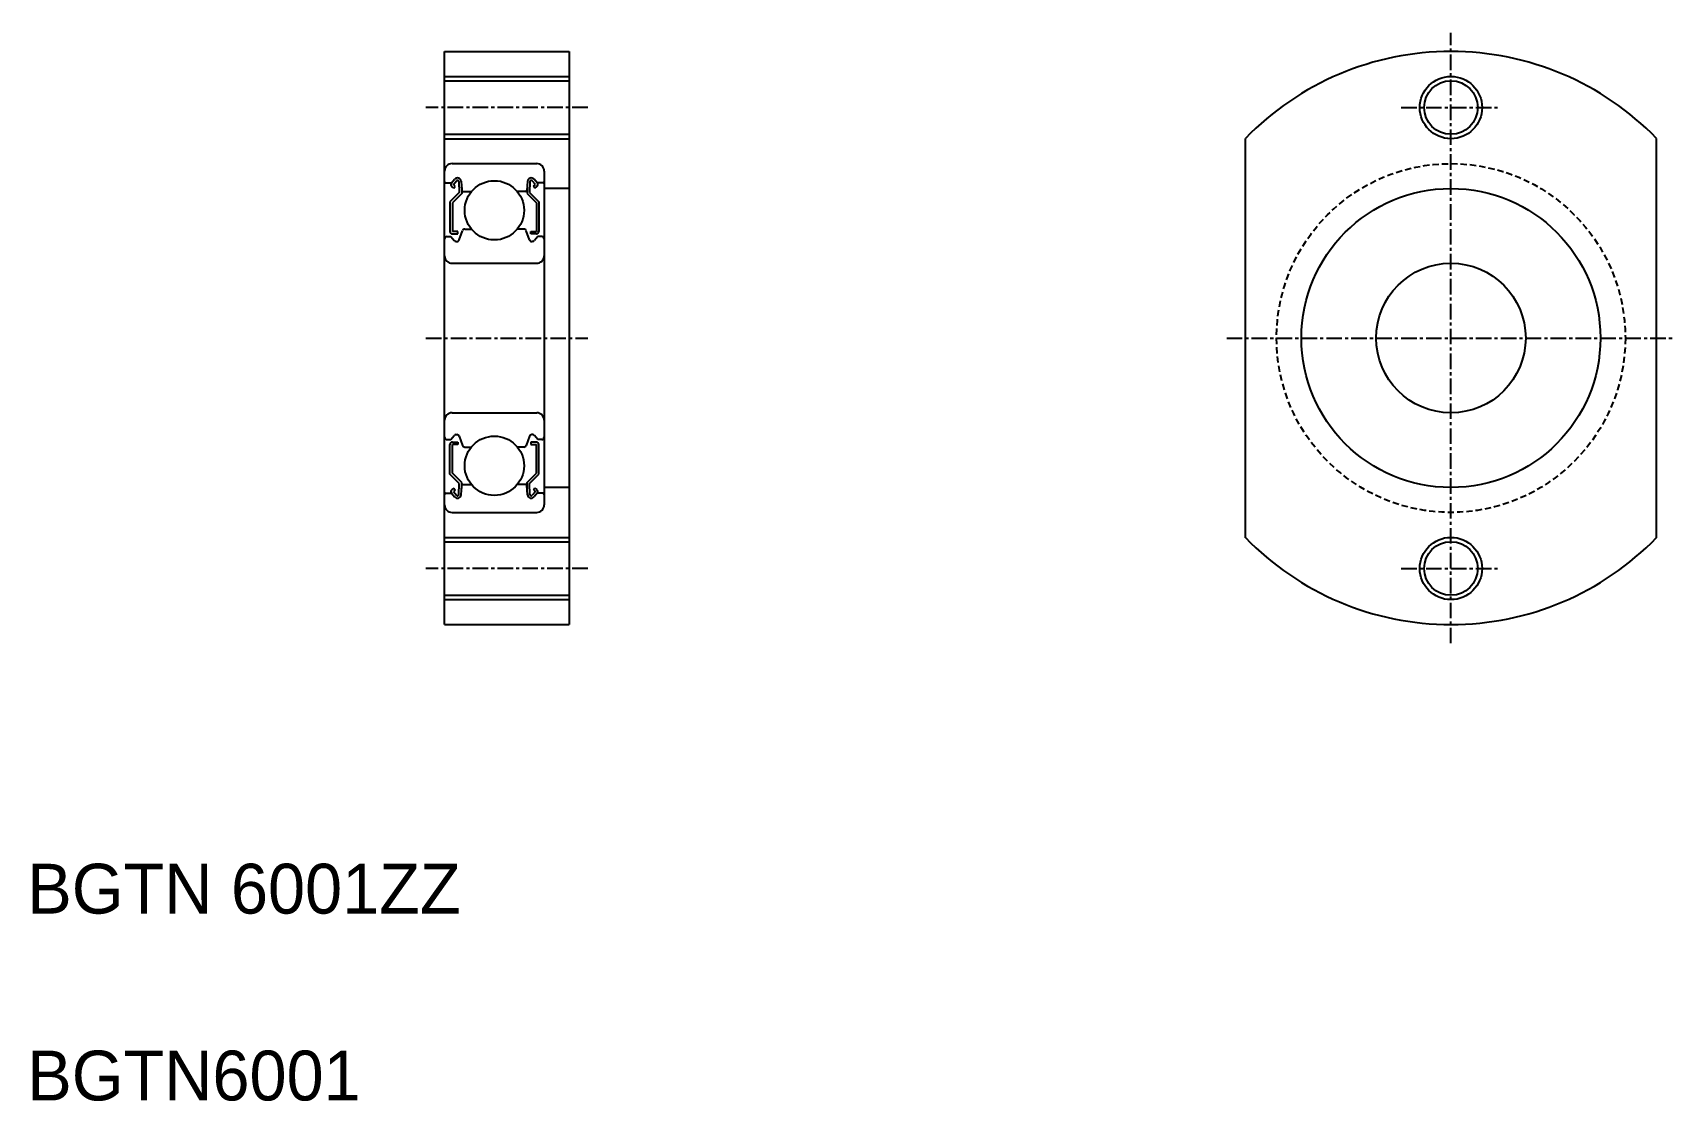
# Model space of a CAD drawing. Extents: x 73 to 205, y 33 to 119.
import ezdxf

# ---------------------------------------------------------------- set-up
doc = ezdxf.new("R2010")
doc.units = 0
doc.linetypes.add('CENTER', pattern=[2, 1.25, -0.25, 0.25, -0.25])
doc.linetypes.add('DASHED', pattern=[0.75, 0.5, -0.25])
doc.layers.get('0').update_dxf_attribs({"linetype": 'CONTINUOUS'})
doc.layers.add('CENTER', color=1, linetype='CENTER')

msp = doc.modelspace()

# ---------------------------------------------------------------- linework, layer by layer
at = {"color": 7, "linetype": 'CONTINUOUS'}
for p, q in [((105.97, 71.21), (105.97, 117.21)), ((105.97, 117.21), (115.97, 117.21)), ((115.97, 117.21), (115.97, 71.21)), ((105.97, 114.86), (115.97, 114.86)), ((105.97, 110.56), (115.97, 110.56)), ((170.26, 78.18), (170.26, 110.23)), ((203.26, 78.18), (203.26, 110.23)), ((106.57, 108.21), (113.37, 108.21)), ((106.53, 106.66), (106.78, 106.95)), ((106.68, 106.53), (106.93, 106.83)), ((113.26, 106.53), (113.01, 106.83)), ((113.41, 106.66), (113.16, 106.95)), ((113.97, 107.61), (113.97, 80.81)), ((106.07, 106.66), (106.53, 106.66)), ((107.15, 105.89), (106.4, 105.14)), ((106.71, 106.25), (106.55, 106.37)), ((107.35, 105.81), (106.6, 105.06)), ((106.83, 106.4), (106.68, 106.53)), ((106.71, 106.25), (106.83, 106.4)), ((107.11, 106.77), (107.15, 105.89)), ((107.31, 106.79), (107.37, 106.05)), ((107.35, 106.28), (107.35, 105.81)), ((107.47, 105.96), (108.12, 105.96)), ((112.47, 105.96), (111.82, 105.96)), ((112.63, 106.79), (112.57, 106.05)), ((112.59, 106.28), (112.59, 105.81)), ((112.59, 105.81), (113.34, 105.06)), ((112.83, 106.77), (112.79, 105.89)), ((112.79, 105.89), (113.54, 105.14)), ((113.1, 106.4), (113.26, 106.53)), ((113.23, 106.25), (113.1, 106.4)), ((113.23, 106.25), (113.38, 106.37)), ((113.87, 106.66), (113.41, 106.66)), ((115.97, 106.21), (113.97, 106.21)), ((106.4, 105.14), (106.4, 102.76)), ((106.6, 105.06), (106.6, 102.76)), ((113.34, 105.06), (113.34, 102.76)), ((113.54, 105.14), (113.54, 102.76)), ((107.61, 102.96), (108.12, 102.96)), ((112.33, 102.96), (111.82, 102.96)), ((106.17, 102.36), (106.47, 102.36)), ((106.47, 102.36), (106.74, 102.03)), ((107.05, 102.76), (106.6, 102.76)), ((106.6, 102.56), (107.05, 102.56)), ((106.9, 101.96), (106.96, 101.96)), ((107.05, 102.56), (107.05, 102.76)), ((107.15, 102.09), (107.42, 102.82)), ((112.79, 102.09), (112.52, 102.82)), ((112.89, 102.56), (112.89, 102.76)), ((112.89, 102.76), (113.34, 102.76)), ((113.34, 102.56), (112.89, 102.56)), ((113.04, 101.96), (112.98, 101.96)), ((113.47, 102.36), (113.19, 102.03)), ((113.77, 102.36), (113.47, 102.36)), ((106.57, 100.21), (113.37, 100.21)), ((106.57, 88.21), (113.37, 88.21)), ((106.17, 86.06), (106.47, 86.06)), ((106.47, 86.06), (106.74, 86.38)), ((106.6, 85.86), (107.05, 85.86)), ((106.9, 86.46), (106.96, 86.46)), ((107.05, 85.86), (107.05, 85.66)), ((107.15, 86.32), (107.42, 85.59)), ((112.79, 86.32), (112.52, 85.59)), ((113.34, 85.86), (112.89, 85.86)), ((112.89, 85.86), (112.89, 85.66)), ((113.04, 86.46), (112.98, 86.46)), ((113.47, 86.06), (113.19, 86.38)), ((113.77, 86.06), (113.47, 86.06)), ((106.4, 83.27), (106.4, 85.66)), ((107.05, 85.66), (106.6, 85.66)), ((106.6, 83.36), (106.6, 85.66)), ((107.61, 85.46), (108.12, 85.46)), ((112.33, 85.46), (111.82, 85.46)), ((112.89, 85.66), (113.34, 85.66)), ((113.34, 83.36), (113.34, 85.66)), ((113.54, 83.27), (113.54, 85.66)), ((107.15, 82.52), (106.4, 83.27)), ((107.35, 82.61), (106.6, 83.36)), ((112.59, 82.61), (113.34, 83.36)), ((112.79, 82.52), (113.54, 83.27)), ((106.07, 81.76), (106.53, 81.76)), ((106.53, 81.76), (106.78, 81.46)), ((106.71, 82.17), (106.55, 82.04)), ((106.83, 82.01), (106.68, 81.89)), ((106.68, 81.89), (106.93, 81.59)), ((106.71, 82.17), (106.83, 82.01)), ((107.11, 81.65), (107.15, 82.52)), ((107.31, 81.63), (107.37, 82.36)), ((107.35, 82.14), (107.35, 82.61)), ((107.47, 82.46), (108.12, 82.46)), ((112.47, 82.46), (111.82, 82.46)), ((112.63, 81.63), (112.57, 82.36)), ((112.59, 82.14), (112.59, 82.61)), ((112.83, 81.65), (112.79, 82.52)), ((113.26, 81.89), (113.01, 81.59)), ((113.23, 82.17), (113.1, 82.01)), ((113.1, 82.01), (113.26, 81.89)), ((113.41, 81.76), (113.16, 81.46)), ((113.23, 82.17), (113.38, 82.04)), ((113.87, 81.76), (113.41, 81.76)), ((115.97, 82.21), (113.97, 82.21)), ((106.57, 80.21), (113.37, 80.21)), ((105.97, 77.86), (115.97, 77.86)), ((105.97, 73.56), (115.97, 73.56)), ((105.97, 71.21), (115.97, 71.21))]:
    msp.add_line(p, q, dxfattribs=at)
at = {"color": 3, "linetype": 'CONTINUOUS'}
for p, q in [((105.97, 115.21), (115.97, 115.21)), ((105.97, 110.21), (115.97, 110.21)), ((105.97, 78.21), (115.97, 78.21)), ((105.97, 73.21), (115.97, 73.21))]:
    msp.add_line(p, q, dxfattribs=at)
for centre in [(186.76, 112.71), (186.76, 75.71)]:
    msp.add_circle(centre, 2.5, dxfattribs=at)
at = {"color": 7, "linetype": 'CONTINUOUS'}
for centre, radius in [((186.76, 112.71), 2.15), ((109.97, 104.46), 2.38), ((186.76, 94.21), 12), ((186.76, 94.21), 6), ((109.97, 83.96), 2.38), ((186.76, 75.71), 2.15)]:
    msp.add_circle(centre, radius, dxfattribs=at)
at = {"color": 3, "linetype": 'DASHED'}
msp.add_circle((186.76, 94.21), 14, dxfattribs=at)
at = {"color": 7, "linetype": 'CONTINUOUS'}
for centre, radius, start, end in [((186.76, 94.21), 23, 44.1605, 135.8395), ((106.57, 107.61), 0.6, 90, 180), ((113.37, 107.61), 0.6, 0, 90), ((107.01, 106.76), 0.3, 4.9968, 140.002), ((107.01, 106.76), 0.1, 2.8198, 140.0022), ((112.93, 106.76), 0.3, 39.998, 175.0032), ((112.93, 106.76), 0.1, 39.9978, 177.1802), ((106.07, 106.76), 0.1, 180, 270), ((106.68, 106.53), 0.2, 140.002, 230.0863), ((107.47, 106.06), 0.1, 184.9968, 269.9991), ((112.47, 106.06), 0.1, 270.0009, 355.0032), ((113.26, 106.53), 0.2, 309.9137, 39.998), ((113.87, 106.76), 0.1, 270, 0), ((107.61, 102.76), 0.2, 90, 159.9916), ((112.33, 102.76), 0.2, 20.0084, 90), ((106.17, 102.16), 0.2, 90, 180), ((106.6, 102.76), 0.2, 180, 270), ((106.9, 102.16), 0.2, 219.9952, 270), ((106.96, 102.16), 0.2, 270, 339.9916), ((112.98, 102.16), 0.2, 200.0084, 270), ((113.04, 102.16), 0.2, 270, 320.0048), ((113.34, 102.76), 0.2, 270, 0), ((113.77, 102.16), 0.2, 0, 90), ((106.57, 100.81), 0.6, 180, 270), ((113.37, 100.81), 0.6, 270, 0), ((106.57, 87.61), 0.6, 90, 180), ((113.37, 87.61), 0.6, 0, 90), ((106.17, 86.26), 0.2, 180, 270), ((106.6, 85.66), 0.2, 90, 180), ((106.9, 86.26), 0.2, 90, 140.0048), ((106.96, 86.26), 0.2, 20.0084, 90), ((112.98, 86.26), 0.2, 90, 159.9916), ((113.04, 86.26), 0.2, 39.9952, 90), ((113.34, 85.66), 0.2, 0, 90), ((113.77, 86.26), 0.2, 270, 0), ((107.61, 85.66), 0.2, 200.0084, 270), ((112.33, 85.66), 0.2, 270, 339.9916), ((106.07, 81.66), 0.1, 90, 180), ((106.68, 81.88), 0.2, 129.9137, 219.998), ((107.47, 82.36), 0.1, 90.0009, 175.0032), ((112.47, 82.36), 0.1, 4.9968, 89.9991), ((113.26, 81.88), 0.2, 320.002, 50.0863), ((113.87, 81.66), 0.1, 0, 90), ((106.57, 80.81), 0.6, 180, 270), ((107.01, 81.65), 0.3, 219.998, 355.0032), ((107.01, 81.65), 0.1, 219.9978, 357.1802), ((112.93, 81.65), 0.3, 184.9968, 320.002), ((112.93, 81.65), 0.1, 182.8198, 320.0022), ((113.37, 80.81), 0.6, 270, 0), ((186.76, 94.21), 23, 224.1605, 315.8395)]:
    msp.add_arc(centre, radius, start, end, dxfattribs=at)
at = {"layer": 'CENTER', "color": 1, "linetype": 'CENTER'}
for p, q in [((186.76, 69.71), (186.76, 118.71)), ((117.47, 112.71), (104.47, 112.71)), ((182.76, 112.71), (190.76, 112.71)), ((104.47, 94.21), (117.47, 94.21)), ((168.76, 94.21), (204.76, 94.21)), ((117.47, 75.71), (104.47, 75.71)), ((182.76, 75.71), (190.76, 75.71))]:
    msp.add_line(p, q, dxfattribs=at)

# ---------------------------------------------------------------- texts
at = {"color": 7, "linetype": 'CONTINUOUS'}
for s, p in [('BGTN 6001ZZ', (72.48, 48.01)), ('BGTN6001', (72.48, 33.01))]:
    msp.add_text(s, height=4, dxfattribs=at).set_placement(p)

doc.saveas('drawing.dxf')
